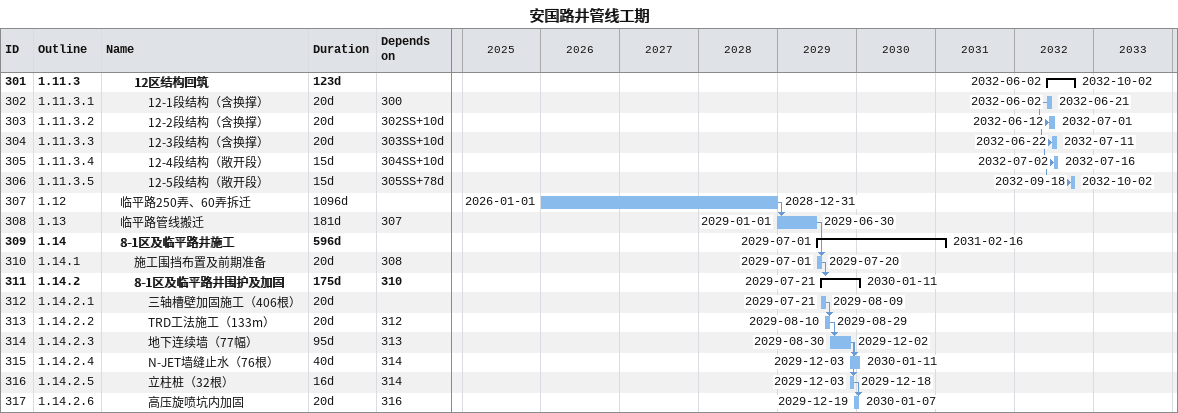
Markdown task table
安国路井管线工期

| ID | WBS | Task | Duration | Start | Finish | Predecessors |
|---|---|---|---|---|---|---|
| 301 | 1.11.3 | **12区结构回筑** | 123d | 2032-06-02 | 2032-10-02 |  |
| 302 | 1.11.3.1 | 12-1段结构（含换撑） | 20d | 2032-06-02 | 2032-06-21 | 300 |
| 303 | 1.11.3.2 | 12-2段结构（含换撑） | 20d | 2032-06-12 | 2032-07-01 | 302SS+10d |
| 304 | 1.11.3.3 | 12-3段结构（含换撑） | 20d | 2032-06-22 | 2032-07-11 | 303SS+10d |
| 305 | 1.11.3.4 | 12-4段结构（敞开段） | 15d | 2032-07-02 | 2032-07-16 | 304SS+10d |
| 306 | 1.11.3.5 | 12-5段结构（敞开段） | 15d | 2032-09-18 | 2032-10-02 | 305SS+78d |
| 307 | 1.12 | 临平路250弄、60弄拆迁 | 1096d | 2026-01-01 | 2028-12-31 |  |
| 308 | 1.13 | 临平路管线搬迁 | 181d | 2029-01-01 | 2029-06-30 | 307 |
| 309 | 1.14 | **8-1区及临平路井施工** | 596d | 2029-07-01 | 2031-02-16 |  |
| 310 | 1.14.1 | 施工围挡布置及前期准备 | 20d | 2029-07-01 | 2029-07-20 | 308 |
| 311 | 1.14.2 | **8-1区及临平路井围护及加固** | 175d | 2029-07-21 | 2030-01-11 | 310 |
| 312 | 1.14.2.1 | 三轴槽壁加固施工（406根） | 20d | 2029-07-21 | 2029-08-09 |  |
| 313 | 1.14.2.2 | TRD工法施工（133m） | 20d | 2029-08-10 | 2029-08-29 | 312 |
| 314 | 1.14.2.3 | 地下连续墙（77幅） | 95d | 2029-08-30 | 2029-12-02 | 313 |
| 315 | 1.14.2.4 | N-JET墙缝止水（76根） | 40d | 2029-12-03 | 2030-01-11 | 314 |
| 316 | 1.14.2.5 | 立柱桩（32根） | 16d | 2029-12-03 | 2029-12-18 | 314 |
| 317 | 1.14.2.6 | 高压旋喷坑内加固 | 20d | 2029-12-19 | 2030-01-07 | 316 |
